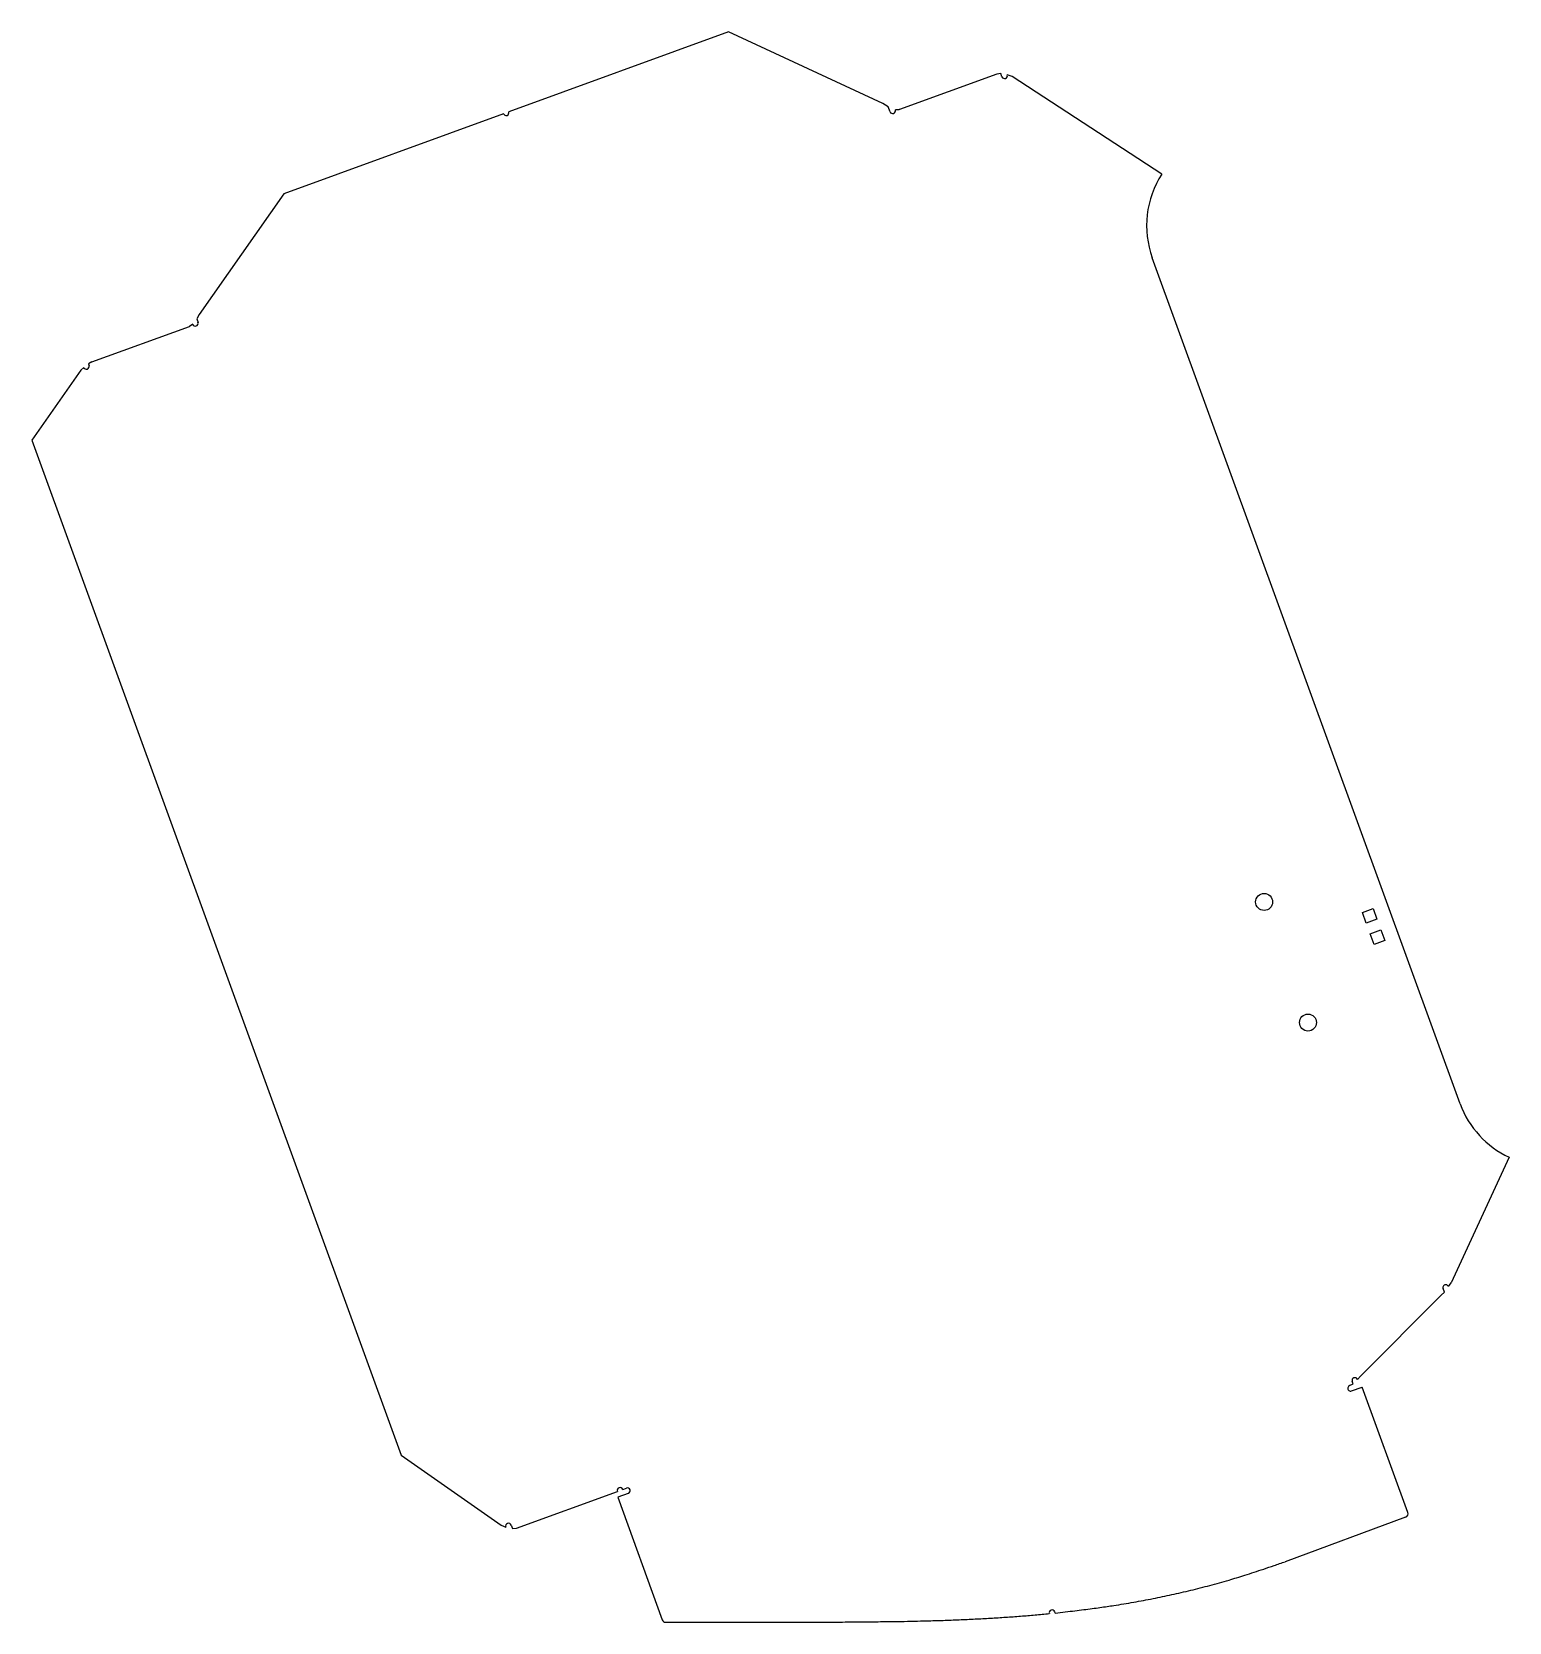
# Model space of a CAD drawing. Header units: millimetres. Extents: x 535 to 927, y 12 to 433.
import ezdxf

# ---------------------------------------------------------------- set-up
doc = ezdxf.new("R2010")
doc.units = ezdxf.units.MM

msp = doc.modelspace()

# ---------------------------------------------------------------- linework, layer by layer
at = {"color": 7, "linetype": 'Continuous', "lineweight": 25}
for p, q in [((719.65, 433.17), (661.45, 411.98)), ((760.62, 414.16), (719.65, 433.17)), ((790.81, 421.97), (764.97, 412.57)), ((791.84, 422.1), (790.81, 421.97)), ((792.15, 421.26), (791.84, 422.1)), ((794.81, 421.31), (793.56, 421.77)), ((834.51, 395.48), (794.81, 421.31)), ((762.02, 413.29), (760.62, 414.16)), ((762.5, 412), (762.02, 413.29)), ((660.04, 411.47), (601.84, 390.28)), ((601.84, 390.28), (579.44, 358.28)), ((913.58, 149.1), (831.97, 373.3)), ((579.44, 358.28), (578.79, 357.08)), ((550.99, 345.7), (576.84, 355.1)), ((577.71, 355.67), (576.84, 355.1)), ((578.79, 357.08), (579.12, 356.19)), ((550.99, 345.7), (550.08, 345.22)), ((548.03, 343.5), (535.08, 325)), ((548.84, 344.26), (548.03, 343.5)), ((550.08, 345.22), (550.25, 344.77)), ((535.08, 325), (632.99, 56)), ((887.67, 199.83), (890.49, 200.86)), ((888.69, 197.01), (887.67, 199.83)), ((890.49, 200.86), (891.51, 198.04)), ((891.51, 198.04), (888.69, 197.01)), ((889.72, 194.19), (892.54, 195.22)), ((890.74, 191.38), (889.72, 194.19)), ((892.54, 195.22), (893.56, 192.4)), ((893.56, 192.4), (890.74, 191.38)), ((926.55, 134.98), (911.14, 101.73)), ((910.43, 100.7), (911.14, 101.73)), ((908.57, 98.45), (887.11, 77)), ((908.57, 98.45), (909.37, 99.24)), ((909.37, 99.24), (909.02, 100.19)), ((886.37, 76.08), (887.11, 77)), ((884.27, 74.47), (885.18, 74.96)), ((884.78, 73.06), (887.6, 74.09)), ((885.18, 74.96), (884.96, 75.57)), ((899.7, 40.86), (887.6, 74.09)), ((632.99, 56), (659.41, 37.5)), ((663.47, 36.7), (690.27, 46.45)), ((691.68, 46.96), (692.63, 47.31)), ((693.14, 45.9), (690.33, 44.88)), ((690.33, 44.88), (702.13, 12.44)), ((899.11, 39.58), (867.2, 27.82)), ((659.41, 37.5), (660.69, 36.98)), ((662.1, 37.49), (662.43, 36.58)), ((662.43, 36.58), (663.47, 36.7)), ((806.11, 14.57), (806.24, 14.21)), ((703.07, 11.78), (739.62, 11.78))]:
    msp.add_line(p, q, dxfattribs=at)
for centre in [(861.61, 202.61), (873.24, 170.66)]:
    msp.add_circle(centre, 2.25, dxfattribs=at)
for centre, radius, start, end in [((792.86, 421.52), 0.75, 200.0013, 20.0013), ((660.75, 411.73), 0.75, 200.0013, 20.0013), ((763.2, 412.25), 0.75, 200.0013, 20.0013), ((855.47, 381.85), 25, 146.9551, 200.0013), ((578.41, 355.93), 0.75, 200.0013, 20.0013), ((549.54, 344.52), 0.75, 200.0013, 20.0013), ((937.07, 157.66), 25, 200.0013, 245.1179), ((909.72, 100.45), 0.75, 20.0012, 200.0013), ((885.66, 75.82), 0.75, 20.0013, 200.0013), ((884.53, 73.77), 0.75, 110.0013, 290.0013), ((690.97, 46.71), 0.75, 20.0013, 200.0013), ((692.89, 46.61), 0.75, 290.0013, 110.0013), ((661.39, 37.23), 0.75, 20.0013, 200.0013), ((898.76, 40.52), 1, 290.2346, 20.0013), ((805.41, 14.31), 0.75, 20.0013, 200.0013), ((703.07, 12.78), 1, 200.0013, 270)]:
    msp.add_arc(centre, radius, start, end, dxfattribs=at)
for points, knots in [([(764.97, 412.57), (764.91, 412.55), (764.78, 412.52), (764.6, 412.5), (764.42, 412.48), (764.24, 412.48), (764.07, 412.48), (763.96, 412.5), (763.91, 412.51)], [0, 0, 0, 0, 0.179761, 0.353349, 0.521415, 0.68468, 0.843927, 1, 1, 1, 1]), ([(806.24, 14.21), (807.14, 14.31), (808.88, 14.51), (811.41, 14.81), (813.78, 15.1), (816, 15.39), (818.06, 15.67), (819.97, 15.94), (822.07, 16.26), (824.42, 16.64), (827.04, 17.09), (829.63, 17.55), (832.17, 18.04), (834.68, 18.55), (838.01, 19.26), (842.2, 20.23), (847.25, 21.52), (851.3, 22.65), (854.4, 23.58), (856.61, 24.26), (859, 25.03), (861.57, 25.89), (864.32, 26.82), (866.22, 27.48), (867.2, 27.82)], [0, 0, 0, 0, 0.043215, 0.083928, 0.12214, 0.157851, 0.191065, 0.22178, 0.250001, 0.293101, 0.335622, 0.377568, 0.418944, 0.459754, 0.500002, 0.582221, 0.665539, 0.749999, 0.78366, 0.820519, 0.860579, 0.903844, 0.950317, 1, 1, 1, 1]), ([(739.62, 11.78), (741.64, 11.79), (745.54, 11.81), (751.15, 11.84), (756.28, 11.88), (760.93, 11.94), (765.11, 11.99), (768.81, 12.06), (772.57, 12.15), (776.52, 12.27), (780.79, 12.43), (784.98, 12.63), (789.09, 12.85), (793.11, 13.1), (797.05, 13.39), (800.9, 13.7), (803.44, 13.94), (804.7, 14.06)], [0, 0, 0, 0, 0.093403, 0.179481, 0.258233, 0.329661, 0.393764, 0.450543, 0.500001, 0.566927, 0.63258, 0.696964, 0.760082, 0.82194, 0.882542, 0.941894, 1, 1, 1, 1])]:
    msp.add_open_spline(points, degree=3, knots=knots, dxfattribs=at)

doc.saveas('drawing.dxf')
